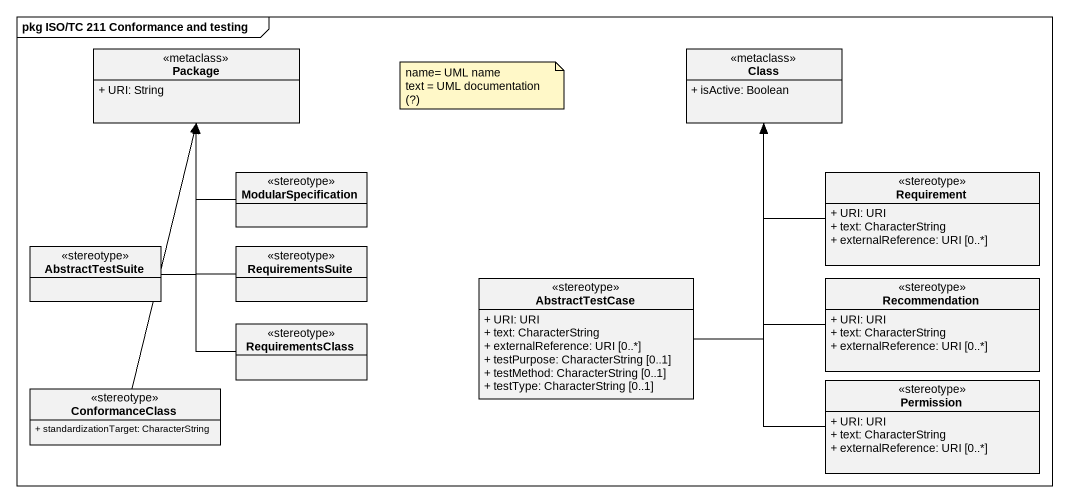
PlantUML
@startuml
mainframe pkg ISO/TC 211 Conformance and testing
hide circle
hide empty members
skinparam classAttributeIconSize 0
class "Package" as Package_ <<metaclass>> {
  + URI: String
}
class "Class" as Class_ <<metaclass>> {
  + isActive: Boolean
}
class ModularSpecification <<stereotype>>
class Requirement <<stereotype>> {
  + URI: URI
  + text: CharacterString
  + externalReference: URI [0..*]
}
class AbstractTestSuite <<stereotype>>
class RequirementsSuite <<stereotype>>
class RequirementsClass <<stereotype>>
class AbstractTestCase <<stereotype>> {
  + URI: URI
  + text: CharacterString
  + externalReference: URI [0..*]
  + testPurpose: CharacterString [0..1]
  + testMethod: CharacterString [0..1]
  + testType: CharacterString [0..1]
}
class Recommendation <<stereotype>> {
  + URI: URI
  + text: CharacterString
  + externalReference: URI [0..*]
}
class ConformanceClass <<stereotype>> {
  + standardizationTarget: CharacterString
}
class Permission <<stereotype>> {
  + URI: URI
  + text: CharacterString
  + externalReference: URI [0..*]
}
ModularSpecification -up-> Package_
Requirement -up-> Class_
AbstractTestSuite -up-> Package_
RequirementsSuite -up-> Package_
RequirementsClass -up-> Package_
AbstractTestCase -up-> Class_
Recommendation -up-> Class_
ConformanceClass -up-> Package_
Permission -up-> Class_
note as N1
  name= UML name
  text = UML documentation (?)
end note
@enduml
